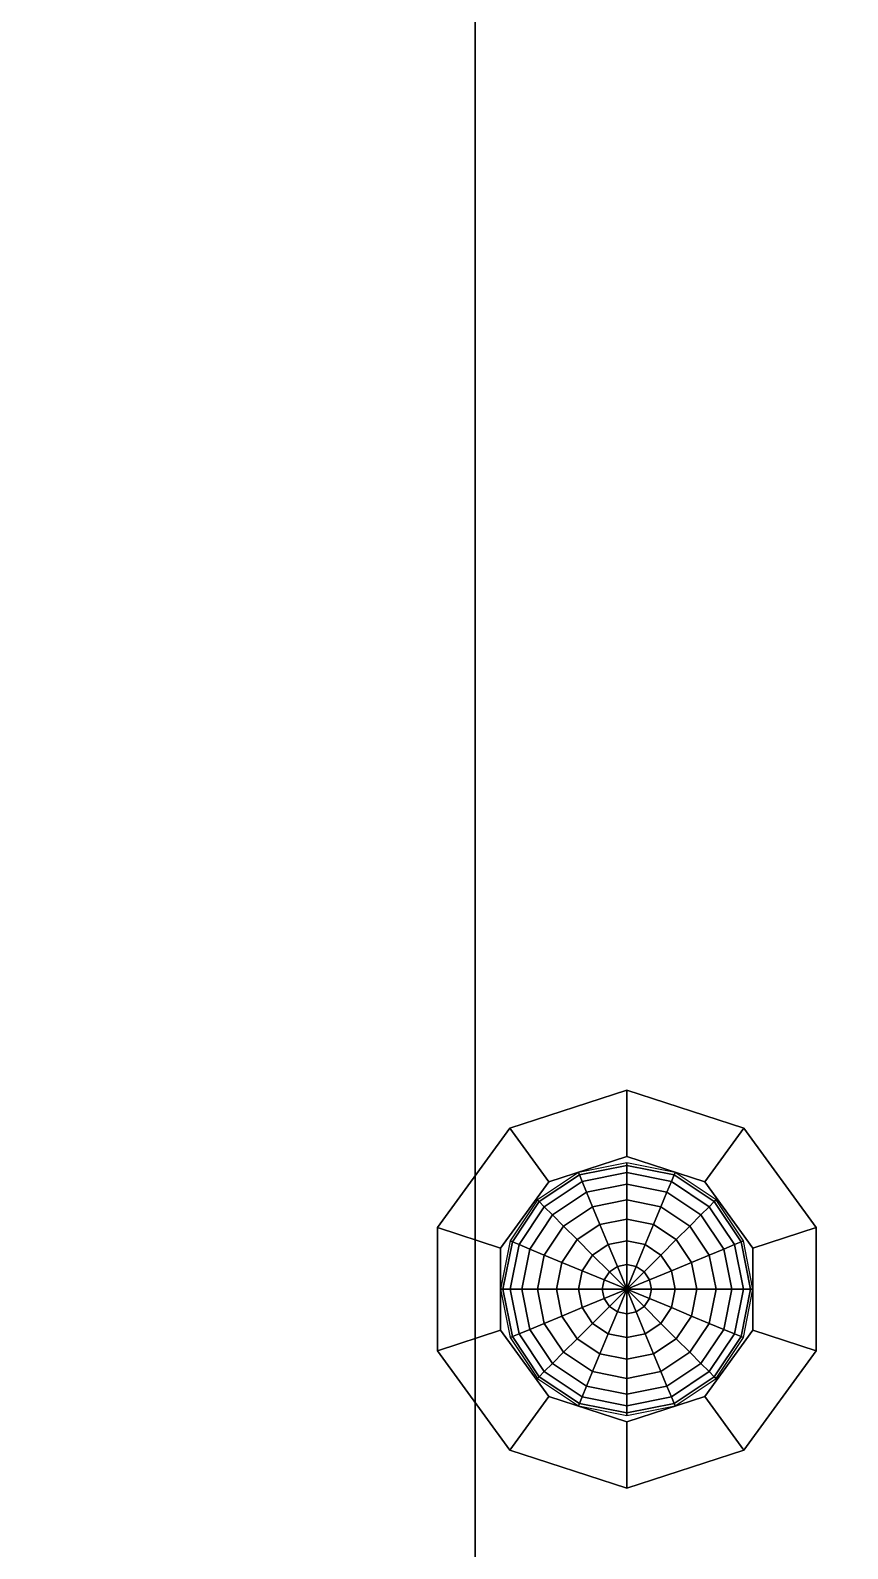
# Model space of a CAD drawing. Header units: millimetres. Extents: x -11 to 11, y -5.8 to 5.8.
# Drawn here: x -5.401 to -5.077, y 3.035 to 3.636 of the extents above; entities that cross this region are included whole.
import ezdxf

# ---------------------------------------------------------------- set-up
doc = ezdxf.new("R2010")
doc.units = ezdxf.units.MM
for name, color, linetype in [('copertura', 8, 'Continuous'), ('cromato', 251, 'Continuous'), ('lampada', 7, 'Continuous'), ('pavimento_balcone', 254, 'Continuous'), ('pavimento_pt', 7, 'Continuous'), ('rolf', 254, 'Continuous')]:
    doc.layers.add(name, color=color, linetype=linetype)

msp = doc.modelspace()

# ---------------------------------------------------------------- linework, layer by layer
at = {"layer": 'copertura'}
msp.add_3dface([(-11, 4.2375, 6.3), (-11, -0.0125, 6.3), (0, -0.0125, 6.3), (0, 4.2375, 6.3)], dxfattribs=at)
at = {"layer": 'cromato'}
for points in [[(-5.16498, 3.19003, 2.7), (-5.16498, 3.21631, 2.7), (-5.21133, 3.20125, 2.7), (-5.19588, 3.17998, 2.7)], [(-5.19588, 3.17998, 2.675), (-5.21133, 3.20125, 2.675), (-5.16498, 3.21631, 2.675), (-5.16498, 3.19003, 2.675)], [(-5.21133, 3.20125, 2.7), (-5.16498, 3.21631, 2.7), (-5.16498, 3.21631, 2.675), (-5.21133, 3.20125, 2.675)], [(-5.16498, 3.19003, 5.7), (-5.16498, 3.21631, 5.7), (-5.21133, 3.20125, 5.7), (-5.19588, 3.17998, 5.7)], [(-5.19588, 3.17998, 5.675), (-5.21133, 3.20125, 5.675), (-5.16498, 3.21631, 5.675), (-5.16498, 3.19003, 5.675)], [(-5.21133, 3.20125, 5.7), (-5.16498, 3.21631, 5.7), (-5.16498, 3.21631, 5.675), (-5.21133, 3.20125, 5.675)], [(-5.13408, 3.17998, 2.7), (-5.11862, 3.20125, 2.7), (-5.16498, 3.21631, 2.7), (-5.16498, 3.19003, 2.7)], [(-5.16498, 3.19003, 2.675), (-5.16498, 3.21631, 2.675), (-5.11862, 3.20125, 2.675), (-5.13408, 3.17998, 2.675)], [(-5.16498, 3.19003, 2.7), (-5.16498, 3.21631, 2.7), (-5.16498, 3.21631, 2.675), (-5.16498, 3.19003, 2.675)], [(-5.16498, 3.21631, 2.7), (-5.11862, 3.20125, 2.7), (-5.11862, 3.20125, 2.675), (-5.16498, 3.21631, 2.675)], [(-5.16498, 3.21631, 2.7), (-5.16498, 3.19003, 2.7), (-5.16498, 3.19003, 2.675), (-5.16498, 3.21631, 2.675)], [(-5.13408, 3.17998, 5.7), (-5.11862, 3.20125, 5.7), (-5.16498, 3.21631, 5.7), (-5.16498, 3.19003, 5.7)], [(-5.16498, 3.19003, 5.675), (-5.16498, 3.21631, 5.675), (-5.11862, 3.20125, 5.675), (-5.13408, 3.17998, 5.675)], [(-5.16498, 3.19003, 5.7), (-5.16498, 3.21631, 5.7), (-5.16498, 3.21631, 5.675), (-5.16498, 3.19003, 5.675)], [(-5.16498, 3.21631, 5.7), (-5.11862, 3.20125, 5.7), (-5.11862, 3.20125, 5.675), (-5.16498, 3.21631, 5.675)], [(-5.16498, 3.21631, 5.7), (-5.16498, 3.19003, 5.7), (-5.16498, 3.19003, 5.675), (-5.16498, 3.21631, 5.675)], [(-5.19588, 3.17998, 2.7), (-5.21133, 3.20125, 2.7), (-5.23998, 3.16182, 2.7), (-5.21498, 3.1537, 2.7)], [(-5.21498, 3.1537, 2.675), (-5.23998, 3.16182, 2.675), (-5.21133, 3.20125, 2.675), (-5.19588, 3.17998, 2.675)], [(-5.23998, 3.16182, 2.7), (-5.21133, 3.20125, 2.7), (-5.21133, 3.20125, 2.675), (-5.23998, 3.16182, 2.675)], [(-5.19588, 3.17998, 5.7), (-5.21133, 3.20125, 5.7), (-5.23998, 3.16182, 5.7), (-5.21498, 3.1537, 5.7)], [(-5.21498, 3.1537, 5.675), (-5.23998, 3.16182, 5.675), (-5.21133, 3.20125, 5.675), (-5.19588, 3.17998, 5.675)], [(-5.23998, 3.16182, 5.7), (-5.21133, 3.20125, 5.7), (-5.21133, 3.20125, 5.675), (-5.23998, 3.16182, 5.675)], [(-5.19588, 3.17998, 2.7), (-5.21133, 3.20125, 2.7), (-5.21133, 3.20125, 2.675), (-5.19588, 3.17998, 2.675)], [(-5.21133, 3.20125, 2.7), (-5.19588, 3.17998, 2.7), (-5.19588, 3.17998, 2.675), (-5.21133, 3.20125, 2.675)], [(-5.19588, 3.17998, 5.7), (-5.21133, 3.20125, 5.7), (-5.21133, 3.20125, 5.675), (-5.19588, 3.17998, 5.675)], [(-5.21133, 3.20125, 5.7), (-5.19588, 3.17998, 5.7), (-5.19588, 3.17998, 5.675), (-5.21133, 3.20125, 5.675)], [(-5.11862, 3.20125, 2.7), (-5.13408, 3.17998, 2.7), (-5.13408, 3.17998, 2.675), (-5.11862, 3.20125, 2.675)], [(-5.11498, 3.1537, 2.7), (-5.08998, 3.16182, 2.7), (-5.11862, 3.20125, 2.7), (-5.13408, 3.17998, 2.7)], [(-5.13408, 3.17998, 2.675), (-5.11862, 3.20125, 2.675), (-5.08998, 3.16182, 2.675), (-5.11498, 3.1537, 2.675)], [(-5.13408, 3.17998, 2.7), (-5.11862, 3.20125, 2.7), (-5.11862, 3.20125, 2.675), (-5.13408, 3.17998, 2.675)], [(-5.11862, 3.20125, 5.7), (-5.13408, 3.17998, 5.7), (-5.13408, 3.17998, 5.675), (-5.11862, 3.20125, 5.675)], [(-5.11498, 3.1537, 5.7), (-5.08998, 3.16182, 5.7), (-5.11862, 3.20125, 5.7), (-5.13408, 3.17998, 5.7)], [(-5.13408, 3.17998, 5.675), (-5.11862, 3.20125, 5.675), (-5.08998, 3.16182, 5.675), (-5.11498, 3.1537, 5.675)], [(-5.13408, 3.17998, 5.7), (-5.11862, 3.20125, 5.7), (-5.11862, 3.20125, 5.675), (-5.13408, 3.17998, 5.675)], [(-5.11862, 3.20125, 2.7), (-5.08998, 3.16182, 2.7), (-5.08998, 3.16182, 2.675), (-5.11862, 3.20125, 2.675)], [(-5.11862, 3.20125, 5.7), (-5.08998, 3.16182, 5.7), (-5.08998, 3.16182, 5.675), (-5.11862, 3.20125, 5.675)], [(-5.16498, 3.19003, 2.675), (-5.19588, 3.17998, 2.675), (-5.19588, 3.17998, 2.7), (-5.16498, 3.19003, 2.7)], [(-5.16498, 3.19003, 5.675), (-5.19588, 3.17998, 5.675), (-5.19588, 3.17998, 5.7), (-5.16498, 3.19003, 5.7)], [(-5.13408, 3.17998, 2.675), (-5.16498, 3.19003, 2.675), (-5.16498, 3.19003, 2.7), (-5.13408, 3.17998, 2.7)], [(-5.13408, 3.17998, 5.675), (-5.16498, 3.19003, 5.675), (-5.16498, 3.19003, 5.7), (-5.13408, 3.17998, 5.7)], [(-5.19588, 3.17998, 2.675), (-5.21498, 3.1537, 2.675), (-5.21498, 3.1537, 2.7), (-5.19588, 3.17998, 2.7)], [(-5.19588, 3.17998, 5.675), (-5.21498, 3.1537, 5.675), (-5.21498, 3.1537, 5.7), (-5.19588, 3.17998, 5.7)], [(-5.11498, 3.1537, 2.675), (-5.13408, 3.17998, 2.675), (-5.13408, 3.17998, 2.7), (-5.11498, 3.1537, 2.7)], [(-5.11498, 3.1537, 5.675), (-5.13408, 3.17998, 5.675), (-5.13408, 3.17998, 5.7), (-5.11498, 3.1537, 5.7)], [(-5.21498, 3.1537, 2.7), (-5.23998, 3.16182, 2.7), (-5.23998, 3.16182, 2.675), (-5.21498, 3.1537, 2.675)], [(-5.21498, 3.12121, 2.7), (-5.23998, 3.11308, 2.7), (-5.23998, 3.16182, 2.7), (-5.21498, 3.1537, 2.7)], [(-5.21498, 3.1537, 2.675), (-5.23998, 3.16182, 2.675), (-5.23998, 3.11308, 2.675), (-5.21498, 3.12121, 2.675)], [(-5.21498, 3.1537, 2.7), (-5.23998, 3.16182, 2.7), (-5.23998, 3.16182, 2.675), (-5.21498, 3.1537, 2.675)], [(-5.23998, 3.16182, 2.7), (-5.23998, 3.11308, 2.7), (-5.23998, 3.11308, 2.675), (-5.23998, 3.16182, 2.675)], [(-5.21498, 3.1537, 5.7), (-5.23998, 3.16182, 5.7), (-5.23998, 3.16182, 5.675), (-5.21498, 3.1537, 5.675)], [(-5.21498, 3.12121, 5.7), (-5.23998, 3.11308, 5.7), (-5.23998, 3.16182, 5.7), (-5.21498, 3.1537, 5.7)], [(-5.21498, 3.1537, 5.675), (-5.23998, 3.16182, 5.675), (-5.23998, 3.11308, 5.675), (-5.21498, 3.12121, 5.675)], [(-5.21498, 3.1537, 5.7), (-5.23998, 3.16182, 5.7), (-5.23998, 3.16182, 5.675), (-5.21498, 3.1537, 5.675)], [(-5.23998, 3.16182, 5.7), (-5.23998, 3.11308, 5.7), (-5.23998, 3.11308, 5.675), (-5.23998, 3.16182, 5.675)], [(-5.11498, 3.12121, 2.7), (-5.08998, 3.11308, 2.7), (-5.08998, 3.16182, 2.7), (-5.11498, 3.1537, 2.7)], [(-5.11498, 3.1537, 2.675), (-5.08998, 3.16182, 2.675), (-5.08998, 3.11308, 2.675), (-5.11498, 3.12121, 2.675)], [(-5.11498, 3.1537, 2.7), (-5.08998, 3.16182, 2.7), (-5.08998, 3.16182, 2.675), (-5.11498, 3.1537, 2.675)], [(-5.08998, 3.16182, 2.7), (-5.11498, 3.1537, 2.7), (-5.11498, 3.1537, 2.675), (-5.08998, 3.16182, 2.675)], [(-5.11498, 3.12121, 5.7), (-5.08998, 3.11308, 5.7), (-5.08998, 3.16182, 5.7), (-5.11498, 3.1537, 5.7)], [(-5.11498, 3.1537, 5.675), (-5.08998, 3.16182, 5.675), (-5.08998, 3.11308, 5.675), (-5.11498, 3.12121, 5.675)], [(-5.11498, 3.1537, 5.7), (-5.08998, 3.16182, 5.7), (-5.08998, 3.16182, 5.675), (-5.11498, 3.1537, 5.675)], [(-5.08998, 3.16182, 5.7), (-5.11498, 3.1537, 5.7), (-5.11498, 3.1537, 5.675), (-5.08998, 3.16182, 5.675)], [(-5.08998, 3.16182, 2.7), (-5.08998, 3.11308, 2.7), (-5.08998, 3.11308, 2.675), (-5.08998, 3.16182, 2.675)], [(-5.08998, 3.16182, 5.7), (-5.08998, 3.11308, 5.7), (-5.08998, 3.11308, 5.675), (-5.08998, 3.16182, 5.675)], [(-5.21498, 3.12121, 2.675), (-5.21498, 3.1537, 2.675), (-5.21498, 3.1537, 2.7), (-5.21498, 3.12121, 2.7)], [(-5.21498, 3.12121, 5.675), (-5.21498, 3.1537, 5.675), (-5.21498, 3.1537, 5.7), (-5.21498, 3.12121, 5.7)], [(-5.11498, 3.12121, 2.675), (-5.11498, 3.1537, 2.675), (-5.11498, 3.1537, 2.7), (-5.11498, 3.12121, 2.7)], [(-5.11498, 3.12121, 5.675), (-5.11498, 3.1537, 5.675), (-5.11498, 3.1537, 5.7), (-5.11498, 3.12121, 5.7)], [(-5.23998, 3.11308, 2.7), (-5.21498, 3.12121, 2.7), (-5.21498, 3.12121, 2.675), (-5.23998, 3.11308, 2.675)], [(-5.19588, 3.09492, 2.7), (-5.21133, 3.07365, 2.7), (-5.23998, 3.11308, 2.7), (-5.21498, 3.12121, 2.7)], [(-5.21498, 3.12121, 2.675), (-5.23998, 3.11308, 2.675), (-5.21133, 3.07365, 2.675), (-5.19588, 3.09492, 2.675)], [(-5.21498, 3.12121, 2.7), (-5.23998, 3.11308, 2.7), (-5.23998, 3.11308, 2.675), (-5.21498, 3.12121, 2.675)], [(-5.23998, 3.11308, 5.7), (-5.21498, 3.12121, 5.7), (-5.21498, 3.12121, 5.675), (-5.23998, 3.11308, 5.675)], [(-5.19588, 3.09492, 5.7), (-5.21133, 3.07365, 5.7), (-5.23998, 3.11308, 5.7), (-5.21498, 3.12121, 5.7)], [(-5.21498, 3.12121, 5.675), (-5.23998, 3.11308, 5.675), (-5.21133, 3.07365, 5.675), (-5.19588, 3.09492, 5.675)], [(-5.21498, 3.12121, 5.7), (-5.23998, 3.11308, 5.7), (-5.23998, 3.11308, 5.675), (-5.21498, 3.12121, 5.675)], [(-5.19588, 3.09492, 2.675), (-5.21498, 3.12121, 2.675), (-5.21498, 3.12121, 2.7), (-5.19588, 3.09492, 2.7)], [(-5.19588, 3.09492, 5.675), (-5.21498, 3.12121, 5.675), (-5.21498, 3.12121, 5.7), (-5.19588, 3.09492, 5.7)], [(-5.11498, 3.12121, 2.7), (-5.08998, 3.11308, 2.7), (-5.11862, 3.07365, 2.7), (-5.13408, 3.09492, 2.7)], [(-5.13408, 3.09492, 2.675), (-5.11862, 3.07365, 2.675), (-5.08998, 3.11308, 2.675), (-5.11498, 3.12121, 2.675)], [(-5.11498, 3.12121, 2.675), (-5.13408, 3.09492, 2.675), (-5.13408, 3.09492, 2.7), (-5.11498, 3.12121, 2.7)], [(-5.11498, 3.12121, 5.7), (-5.08998, 3.11308, 5.7), (-5.11862, 3.07365, 5.7), (-5.13408, 3.09492, 5.7)], [(-5.13408, 3.09492, 5.675), (-5.11862, 3.07365, 5.675), (-5.08998, 3.11308, 5.675), (-5.11498, 3.12121, 5.675)], [(-5.11498, 3.12121, 5.675), (-5.13408, 3.09492, 5.675), (-5.13408, 3.09492, 5.7), (-5.11498, 3.12121, 5.7)], [(-5.08998, 3.11308, 2.7), (-5.11498, 3.12121, 2.7), (-5.11498, 3.12121, 2.675), (-5.08998, 3.11308, 2.675)], [(-5.08998, 3.11308, 2.7), (-5.11498, 3.12121, 2.7), (-5.11498, 3.12121, 2.675), (-5.08998, 3.11308, 2.675)], [(-5.08998, 3.11308, 5.7), (-5.11498, 3.12121, 5.7), (-5.11498, 3.12121, 5.675), (-5.08998, 3.11308, 5.675)], [(-5.08998, 3.11308, 5.7), (-5.11498, 3.12121, 5.7), (-5.11498, 3.12121, 5.675), (-5.08998, 3.11308, 5.675)], [(-5.23998, 3.11308, 2.7), (-5.21133, 3.07365, 2.7), (-5.21133, 3.07365, 2.675), (-5.23998, 3.11308, 2.675)], [(-5.23998, 3.11308, 5.7), (-5.21133, 3.07365, 5.7), (-5.21133, 3.07365, 5.675), (-5.23998, 3.11308, 5.675)], [(-5.11862, 3.07365, 2.7), (-5.08998, 3.11308, 2.7), (-5.08998, 3.11308, 2.675), (-5.11862, 3.07365, 2.675)], [(-5.11862, 3.07365, 5.7), (-5.08998, 3.11308, 5.7), (-5.08998, 3.11308, 5.675), (-5.11862, 3.07365, 5.675)], [(-5.21133, 3.07365, 2.7), (-5.19588, 3.09492, 2.7), (-5.19588, 3.09492, 2.675), (-5.21133, 3.07365, 2.675)], [(-5.16498, 3.08488, 2.7), (-5.16498, 3.05859, 2.7), (-5.21133, 3.07365, 2.7), (-5.19588, 3.09492, 2.7)], [(-5.19588, 3.09492, 2.675), (-5.21133, 3.07365, 2.675), (-5.16498, 3.05859, 2.675), (-5.16498, 3.08488, 2.675)], [(-5.19588, 3.09492, 2.7), (-5.21133, 3.07365, 2.7), (-5.21133, 3.07365, 2.675), (-5.19588, 3.09492, 2.675)], [(-5.21133, 3.07365, 5.7), (-5.19588, 3.09492, 5.7), (-5.19588, 3.09492, 5.675), (-5.21133, 3.07365, 5.675)], [(-5.16498, 3.08488, 5.7), (-5.16498, 3.05859, 5.7), (-5.21133, 3.07365, 5.7), (-5.19588, 3.09492, 5.7)], [(-5.19588, 3.09492, 5.675), (-5.21133, 3.07365, 5.675), (-5.16498, 3.05859, 5.675), (-5.16498, 3.08488, 5.675)], [(-5.19588, 3.09492, 5.7), (-5.21133, 3.07365, 5.7), (-5.21133, 3.07365, 5.675), (-5.19588, 3.09492, 5.675)], [(-5.16498, 3.08488, 2.675), (-5.19588, 3.09492, 2.675), (-5.19588, 3.09492, 2.7), (-5.16498, 3.08488, 2.7)], [(-5.16498, 3.08488, 5.675), (-5.19588, 3.09492, 5.675), (-5.19588, 3.09492, 5.7), (-5.16498, 3.08488, 5.7)], [(-5.13408, 3.09492, 2.7), (-5.11862, 3.07365, 2.7), (-5.16498, 3.05859, 2.7), (-5.16498, 3.08488, 2.7)], [(-5.16498, 3.08488, 2.675), (-5.16498, 3.05859, 2.675), (-5.11862, 3.07365, 2.675), (-5.13408, 3.09492, 2.675)], [(-5.13408, 3.09492, 2.675), (-5.16498, 3.08488, 2.675), (-5.16498, 3.08488, 2.7), (-5.13408, 3.09492, 2.7)], [(-5.13408, 3.09492, 5.7), (-5.11862, 3.07365, 5.7), (-5.16498, 3.05859, 5.7), (-5.16498, 3.08488, 5.7)], [(-5.16498, 3.08488, 5.675), (-5.16498, 3.05859, 5.675), (-5.11862, 3.07365, 5.675), (-5.13408, 3.09492, 5.675)], [(-5.13408, 3.09492, 5.675), (-5.16498, 3.08488, 5.675), (-5.16498, 3.08488, 5.7), (-5.13408, 3.09492, 5.7)], [(-5.11862, 3.07365, 2.7), (-5.13408, 3.09492, 2.7), (-5.13408, 3.09492, 2.675), (-5.11862, 3.07365, 2.675)], [(-5.13408, 3.09492, 2.7), (-5.11862, 3.07365, 2.7), (-5.11862, 3.07365, 2.675), (-5.13408, 3.09492, 2.675)], [(-5.11862, 3.07365, 5.7), (-5.13408, 3.09492, 5.7), (-5.13408, 3.09492, 5.675), (-5.11862, 3.07365, 5.675)], [(-5.13408, 3.09492, 5.7), (-5.11862, 3.07365, 5.7), (-5.11862, 3.07365, 5.675), (-5.13408, 3.09492, 5.675)], [(-5.16498, 3.05859, 2.7), (-5.16498, 3.08488, 2.7), (-5.16498, 3.08488, 2.675), (-5.16498, 3.05859, 2.675)], [(-5.16498, 3.08488, 2.7), (-5.16498, 3.05859, 2.7), (-5.16498, 3.05859, 2.675), (-5.16498, 3.08488, 2.675)], [(-5.16498, 3.05859, 5.7), (-5.16498, 3.08488, 5.7), (-5.16498, 3.08488, 5.675), (-5.16498, 3.05859, 5.675)], [(-5.16498, 3.08488, 5.7), (-5.16498, 3.05859, 5.7), (-5.16498, 3.05859, 5.675), (-5.16498, 3.08488, 5.675)], [(-5.21133, 3.07365, 2.7), (-5.16498, 3.05859, 2.7), (-5.16498, 3.05859, 2.675), (-5.21133, 3.07365, 2.675)], [(-5.21133, 3.07365, 5.7), (-5.16498, 3.05859, 5.7), (-5.16498, 3.05859, 5.675), (-5.21133, 3.07365, 5.675)], [(-5.16498, 3.05859, 2.7), (-5.11862, 3.07365, 2.7), (-5.11862, 3.07365, 2.675), (-5.16498, 3.05859, 2.675)], [(-5.16498, 3.05859, 5.7), (-5.11862, 3.07365, 5.7), (-5.11862, 3.07365, 5.675), (-5.16498, 3.05859, 5.675)]]:
    msp.add_3dface(points, dxfattribs=at)
at = {"layer": 'lampada'}
for points in [[(-5.19965, 3.17213, 2.66525), (-5.18374, 3.18276, 2.66525), (-5.18411, 3.18365, 2.675), (-5.20033, 3.17281, 2.675)], [(-5.19965, 3.17213, 5.66525), (-5.18374, 3.18276, 5.66525), (-5.18411, 3.18365, 5.675), (-5.20033, 3.17281, 5.675)], [(-5.19764, 3.17012, 2.65587), (-5.18266, 3.18013, 2.65587), (-5.18374, 3.18276, 2.66525), (-5.19965, 3.17213, 2.66525)], [(-5.19764, 3.17012, 5.65587), (-5.18266, 3.18013, 5.65587), (-5.18374, 3.18276, 5.66525), (-5.19965, 3.17213, 5.66525)], [(-5.18374, 3.18276, 2.66525), (-5.16498, 3.18649, 2.66525), (-5.16498, 3.18745, 2.675), (-5.18411, 3.18365, 2.675)], [(-5.18374, 3.18276, 5.66525), (-5.16498, 3.18649, 5.66525), (-5.16498, 3.18745, 5.675), (-5.18411, 3.18365, 5.675)], [(-5.18266, 3.18013, 2.65587), (-5.16498, 3.18365, 2.65587), (-5.16498, 3.18649, 2.66525), (-5.18374, 3.18276, 2.66525)], [(-5.18266, 3.18013, 5.65587), (-5.16498, 3.18365, 5.65587), (-5.16498, 3.18649, 5.66525), (-5.18374, 3.18276, 5.66525)], [(-5.18089, 3.17586, 2.64722), (-5.16498, 3.17903, 2.64722), (-5.16498, 3.18365, 2.65587), (-5.18266, 3.18013, 2.65587)], [(-5.18089, 3.17586, 5.64722), (-5.16498, 3.17903, 5.64722), (-5.16498, 3.18365, 5.65587), (-5.18266, 3.18013, 5.65587)], [(-5.16498, 3.18649, 2.66525), (-5.14621, 3.18276, 2.66525), (-5.14584, 3.18365, 2.675), (-5.16498, 3.18745, 2.675)], [(-5.16498, 3.18649, 5.66525), (-5.14621, 3.18276, 5.66525), (-5.14584, 3.18365, 5.675), (-5.16498, 3.18745, 5.675)], [(-5.16498, 3.18365, 2.65587), (-5.1473, 3.18013, 2.65587), (-5.14621, 3.18276, 2.66525), (-5.16498, 3.18649, 2.66525)], [(-5.16498, 3.18365, 5.65587), (-5.1473, 3.18013, 5.65587), (-5.14621, 3.18276, 5.66525), (-5.16498, 3.18649, 5.66525)], [(-5.16498, 3.17903, 2.64722), (-5.14907, 3.17586, 2.64722), (-5.1473, 3.18013, 2.65587), (-5.16498, 3.18365, 2.65587)], [(-5.16498, 3.17903, 5.64722), (-5.14907, 3.17586, 5.64722), (-5.1473, 3.18013, 5.65587), (-5.16498, 3.18365, 5.65587)], [(-5.1473, 3.18013, 2.65587), (-5.13231, 3.17012, 2.65587), (-5.1303, 3.17213, 2.66525), (-5.14621, 3.18276, 2.66525)], [(-5.1473, 3.18013, 5.65587), (-5.13231, 3.17012, 5.65587), (-5.1303, 3.17213, 5.66525), (-5.14621, 3.18276, 5.66525)], [(-5.14621, 3.18276, 2.66525), (-5.1303, 3.17213, 2.66525), (-5.12962, 3.17281, 2.675), (-5.14584, 3.18365, 2.675)], [(-5.14621, 3.18276, 5.66525), (-5.1303, 3.17213, 5.66525), (-5.12962, 3.17281, 5.675), (-5.14584, 3.18365, 5.675)], [(-5.19437, 3.16685, 2.64722), (-5.18089, 3.17586, 2.64722), (-5.18266, 3.18013, 2.65587), (-5.19764, 3.17012, 2.65587)], [(-5.19437, 3.16685, 5.64722), (-5.18089, 3.17586, 5.64722), (-5.18266, 3.18013, 5.65587), (-5.19764, 3.17012, 5.65587)], [(-5.18998, 3.16245, 2.63964), (-5.17851, 3.17012, 2.63964), (-5.18089, 3.17586, 2.64722), (-5.19437, 3.16685, 2.64722)], [(-5.18998, 3.16245, 5.63964), (-5.17851, 3.17012, 5.63964), (-5.18089, 3.17586, 5.64722), (-5.19437, 3.16685, 5.64722)], [(-5.17851, 3.17012, 2.63964), (-5.16498, 3.17281, 2.63964), (-5.16498, 3.17903, 2.64722), (-5.18089, 3.17586, 2.64722)], [(-5.17851, 3.17012, 5.63964), (-5.16498, 3.17281, 5.63964), (-5.16498, 3.17903, 5.64722), (-5.18089, 3.17586, 5.64722)], [(-5.16498, 3.17281, 2.63964), (-5.15145, 3.17012, 2.63964), (-5.14907, 3.17586, 2.64722), (-5.16498, 3.17903, 2.64722)], [(-5.16498, 3.17281, 5.63964), (-5.15145, 3.17012, 5.63964), (-5.14907, 3.17586, 5.64722), (-5.16498, 3.17903, 5.64722)], [(-5.15145, 3.17012, 2.63964), (-5.13998, 3.16245, 2.63964), (-5.13558, 3.16685, 2.64722), (-5.14907, 3.17586, 2.64722)], [(-5.15145, 3.17012, 5.63964), (-5.13998, 3.16245, 5.63964), (-5.13558, 3.16685, 5.64722), (-5.14907, 3.17586, 5.64722)], [(-5.14907, 3.17586, 2.64722), (-5.13558, 3.16685, 2.64722), (-5.13231, 3.17012, 2.65587), (-5.1473, 3.18013, 2.65587)], [(-5.14907, 3.17586, 5.64722), (-5.13558, 3.16685, 5.64722), (-5.13231, 3.17012, 5.65587), (-5.1473, 3.18013, 5.65587)], [(-5.21028, 3.15622, 2.66525), (-5.19965, 3.17213, 2.66525), (-5.20033, 3.17281, 2.675), (-5.21117, 3.15659, 2.675)], [(-5.21028, 3.15622, 5.66525), (-5.19965, 3.17213, 5.66525), (-5.20033, 3.17281, 5.675), (-5.21117, 3.15659, 5.675)], [(-5.20766, 3.15513, 2.65587), (-5.19764, 3.17012, 2.65587), (-5.19965, 3.17213, 2.66525), (-5.21028, 3.15622, 2.66525)], [(-5.20766, 3.15513, 5.65587), (-5.19764, 3.17012, 5.65587), (-5.19965, 3.17213, 5.66525), (-5.21028, 3.15622, 5.66525)], [(-5.20339, 3.15336, 2.64722), (-5.19437, 3.16685, 2.64722), (-5.19764, 3.17012, 2.65587), (-5.20766, 3.15513, 2.65587)], [(-5.20339, 3.15336, 5.64722), (-5.19437, 3.16685, 5.64722), (-5.19764, 3.17012, 5.65587), (-5.20766, 3.15513, 5.65587)], [(-5.18462, 3.15709, 2.63343), (-5.17561, 3.16312, 2.63343), (-5.17851, 3.17012, 2.63964), (-5.18998, 3.16245, 2.63964)], [(-5.18462, 3.15709, 5.63343), (-5.17561, 3.16312, 5.63343), (-5.17851, 3.17012, 5.63964), (-5.18998, 3.16245, 5.63964)], [(-5.17561, 3.16312, 2.63343), (-5.16498, 3.16523, 2.63343), (-5.16498, 3.17281, 2.63964), (-5.17851, 3.17012, 2.63964)], [(-5.17561, 3.16312, 5.63343), (-5.16498, 3.16523, 5.63343), (-5.16498, 3.17281, 5.63964), (-5.17851, 3.17012, 5.63964)], [(-5.16498, 3.16523, 2.63343), (-5.15435, 3.16312, 2.63343), (-5.15145, 3.17012, 2.63964), (-5.16498, 3.17281, 2.63964)], [(-5.16498, 3.16523, 5.63343), (-5.15435, 3.16312, 5.63343), (-5.15145, 3.17012, 5.63964), (-5.16498, 3.17281, 5.63964)], [(-5.15435, 3.16312, 2.63343), (-5.14534, 3.15709, 2.63343), (-5.13998, 3.16245, 2.63964), (-5.15145, 3.17012, 2.63964)], [(-5.15435, 3.16312, 5.63343), (-5.14534, 3.15709, 5.63343), (-5.13998, 3.16245, 5.63964), (-5.15145, 3.17012, 5.63964)], [(-5.13558, 3.16685, 2.64722), (-5.12657, 3.15336, 2.64722), (-5.1223, 3.15513, 2.65587), (-5.13231, 3.17012, 2.65587)], [(-5.13558, 3.16685, 5.64722), (-5.12657, 3.15336, 5.64722), (-5.1223, 3.15513, 5.65587), (-5.13231, 3.17012, 5.65587)], [(-5.13231, 3.17012, 2.65587), (-5.1223, 3.15513, 2.65587), (-5.11967, 3.15622, 2.66525), (-5.1303, 3.17213, 2.66525)], [(-5.13231, 3.17012, 5.65587), (-5.1223, 3.15513, 5.65587), (-5.11967, 3.15622, 5.66525), (-5.1303, 3.17213, 5.66525)], [(-5.1303, 3.17213, 2.66525), (-5.11967, 3.15622, 2.66525), (-5.11878, 3.15659, 2.675), (-5.12962, 3.17281, 2.675)], [(-5.1303, 3.17213, 5.66525), (-5.11967, 3.15622, 5.66525), (-5.11878, 3.15659, 5.675), (-5.12962, 3.17281, 5.675)], [(-5.19764, 3.15098, 2.63964), (-5.18998, 3.16245, 2.63964), (-5.19437, 3.16685, 2.64722), (-5.20339, 3.15336, 2.64722)], [(-5.19764, 3.15098, 5.63964), (-5.18998, 3.16245, 5.63964), (-5.19437, 3.16685, 5.64722), (-5.20339, 3.15336, 5.64722)], [(-5.1723, 3.15513, 2.62881), (-5.16498, 3.15659, 2.62881), (-5.16498, 3.16523, 2.63343), (-5.17561, 3.16312, 2.63343)], [(-5.1723, 3.15513, 5.62881), (-5.16498, 3.15659, 5.62881), (-5.16498, 3.16523, 5.63343), (-5.17561, 3.16312, 5.63343)], [(-5.16498, 3.15659, 2.62881), (-5.15766, 3.15513, 2.62881), (-5.15435, 3.16312, 2.63343), (-5.16498, 3.16523, 2.63343)], [(-5.16498, 3.15659, 5.62881), (-5.15766, 3.15513, 5.62881), (-5.15435, 3.16312, 5.63343), (-5.16498, 3.16523, 5.63343)], [(-5.13998, 3.16245, 2.63964), (-5.13231, 3.15098, 2.63964), (-5.12657, 3.15336, 2.64722), (-5.13558, 3.16685, 2.64722)], [(-5.13998, 3.16245, 5.63964), (-5.13231, 3.15098, 5.63964), (-5.12657, 3.15336, 5.64722), (-5.13558, 3.16685, 5.64722)], [(-5.19064, 3.14808, 2.63343), (-5.18462, 3.15709, 2.63343), (-5.18998, 3.16245, 2.63964), (-5.19764, 3.15098, 2.63964)], [(-5.19064, 3.14808, 5.63343), (-5.18462, 3.15709, 5.63343), (-5.18998, 3.16245, 5.63964), (-5.19764, 3.15098, 5.63964)], [(-5.17851, 3.15098, 2.62881), (-5.1723, 3.15513, 2.62881), (-5.17561, 3.16312, 2.63343), (-5.18462, 3.15709, 2.63343)], [(-5.17851, 3.15098, 5.62881), (-5.1723, 3.15513, 5.62881), (-5.17561, 3.16312, 5.63343), (-5.18462, 3.15709, 5.63343)], [(-5.15766, 3.15513, 2.62881), (-5.15145, 3.15098, 2.62881), (-5.14534, 3.15709, 2.63343), (-5.15435, 3.16312, 2.63343)], [(-5.15766, 3.15513, 5.62881), (-5.15145, 3.15098, 5.62881), (-5.14534, 3.15709, 5.63343), (-5.15435, 3.16312, 5.63343)], [(-5.14534, 3.15709, 2.63343), (-5.13931, 3.14808, 2.63343), (-5.13231, 3.15098, 2.63964), (-5.13998, 3.16245, 2.63964)], [(-5.14534, 3.15709, 5.63343), (-5.13931, 3.14808, 5.63343), (-5.13231, 3.15098, 5.63964), (-5.13998, 3.16245, 5.63964)], [(-5.21402, 3.13745, 2.66525), (-5.21028, 3.15622, 2.66525), (-5.21117, 3.15659, 2.675), (-5.21498, 3.13745, 2.675)], [(-5.21402, 3.13745, 5.66525), (-5.21028, 3.15622, 5.66525), (-5.21117, 3.15659, 5.675), (-5.21498, 3.13745, 5.675)], [(-5.21117, 3.13745, 2.65587), (-5.20766, 3.15513, 2.65587), (-5.21028, 3.15622, 2.66525), (-5.21402, 3.13745, 2.66525)], [(-5.21117, 3.13745, 5.65587), (-5.20766, 3.15513, 5.65587), (-5.21028, 3.15622, 5.66525), (-5.21402, 3.13745, 5.66525)], [(-5.20655, 3.13745, 2.64722), (-5.20339, 3.15336, 2.64722), (-5.20766, 3.15513, 2.65587), (-5.21117, 3.13745, 2.65587)], [(-5.20655, 3.13745, 5.64722), (-5.20339, 3.15336, 5.64722), (-5.20766, 3.15513, 5.65587), (-5.21117, 3.13745, 5.65587)], [(-5.20033, 3.13745, 2.63964), (-5.19764, 3.15098, 2.63964), (-5.20339, 3.15336, 2.64722), (-5.20655, 3.13745, 2.64722)], [(-5.20033, 3.13745, 5.63964), (-5.19764, 3.15098, 5.63964), (-5.20339, 3.15336, 5.64722), (-5.20655, 3.13745, 5.64722)], [(-5.18266, 3.14477, 2.62881), (-5.17851, 3.15098, 2.62881), (-5.18462, 3.15709, 2.63343), (-5.19064, 3.14808, 2.63343)], [(-5.18266, 3.14477, 5.62881), (-5.17851, 3.15098, 5.62881), (-5.18462, 3.15709, 5.63343), (-5.19064, 3.14808, 5.63343)], [(-5.17187, 3.14435, 2.62596), (-5.16871, 3.14646, 2.62596), (-5.1723, 3.15513, 2.62881), (-5.17851, 3.15098, 2.62881)], [(-5.17187, 3.14435, 5.62596), (-5.16871, 3.14646, 5.62596), (-5.1723, 3.15513, 5.62881), (-5.17851, 3.15098, 5.62881)], [(-5.16871, 3.14646, 2.62596), (-5.16498, 3.14721, 2.62596), (-5.16498, 3.15659, 2.62881), (-5.1723, 3.15513, 2.62881)], [(-5.16871, 3.14646, 5.62596), (-5.16498, 3.14721, 5.62596), (-5.16498, 3.15659, 5.62881), (-5.1723, 3.15513, 5.62881)], [(-5.16498, 3.14721, 2.62596), (-5.16124, 3.14646, 2.62596), (-5.15766, 3.15513, 2.62881), (-5.16498, 3.15659, 2.62881)], [(-5.16498, 3.14721, 5.62596), (-5.16124, 3.14646, 5.62596), (-5.15766, 3.15513, 5.62881), (-5.16498, 3.15659, 5.62881)], [(-5.16124, 3.14646, 2.62596), (-5.15808, 3.14435, 2.62596), (-5.15145, 3.15098, 2.62881), (-5.15766, 3.15513, 2.62881)], [(-5.16124, 3.14646, 5.62596), (-5.15808, 3.14435, 5.62596), (-5.15145, 3.15098, 5.62881), (-5.15766, 3.15513, 5.62881)], [(-5.15145, 3.15098, 2.62881), (-5.1473, 3.14477, 2.62881), (-5.13931, 3.14808, 2.63343), (-5.14534, 3.15709, 2.63343)], [(-5.15145, 3.15098, 5.62881), (-5.1473, 3.14477, 5.62881), (-5.13931, 3.14808, 5.63343), (-5.14534, 3.15709, 5.63343)], [(-5.13231, 3.15098, 2.63964), (-5.12962, 3.13745, 2.63964), (-5.1234, 3.13745, 2.64722), (-5.12657, 3.15336, 2.64722)], [(-5.13231, 3.15098, 5.63964), (-5.12962, 3.13745, 5.63964), (-5.1234, 3.13745, 5.64722), (-5.12657, 3.15336, 5.64722)], [(-5.12657, 3.15336, 2.64722), (-5.1234, 3.13745, 2.64722), (-5.11878, 3.13745, 2.65587), (-5.1223, 3.15513, 2.65587)], [(-5.12657, 3.15336, 5.64722), (-5.1234, 3.13745, 5.64722), (-5.11878, 3.13745, 5.65587), (-5.1223, 3.15513, 5.65587)], [(-5.1223, 3.15513, 2.65587), (-5.11878, 3.13745, 2.65587), (-5.11594, 3.13745, 2.66525), (-5.11967, 3.15622, 2.66525)], [(-5.1223, 3.15513, 5.65587), (-5.11878, 3.13745, 5.65587), (-5.11594, 3.13745, 5.66525), (-5.11967, 3.15622, 5.66525)], [(-5.11967, 3.15622, 2.66525), (-5.11594, 3.13745, 2.66525), (-5.11498, 3.13745, 2.675), (-5.11878, 3.15659, 2.675)], [(-5.11967, 3.15622, 5.66525), (-5.11594, 3.13745, 5.66525), (-5.11498, 3.13745, 5.675), (-5.11878, 3.15659, 5.675)], [(-5.19276, 3.13745, 2.63343), (-5.19064, 3.14808, 2.63343), (-5.19764, 3.15098, 2.63964), (-5.20033, 3.13745, 2.63964)], [(-5.19276, 3.13745, 5.63343), (-5.19064, 3.14808, 5.63343), (-5.19764, 3.15098, 5.63964), (-5.20033, 3.13745, 5.63964)], [(-5.18411, 3.13745, 2.62881), (-5.18266, 3.14477, 2.62881), (-5.19064, 3.14808, 2.63343), (-5.19276, 3.13745, 2.63343)], [(-5.18411, 3.13745, 5.62881), (-5.18266, 3.14477, 5.62881), (-5.19064, 3.14808, 5.63343), (-5.19276, 3.13745, 5.63343)], [(-5.17399, 3.14119, 2.62596), (-5.17187, 3.14435, 2.62596), (-5.17851, 3.15098, 2.62881), (-5.18266, 3.14477, 2.62881)], [(-5.17399, 3.14119, 5.62596), (-5.17187, 3.14435, 5.62596), (-5.17851, 3.15098, 5.62881), (-5.18266, 3.14477, 5.62881)], [(-5.16498, 3.13745, 2.625), (-5.16498, 3.13745, 2.625), (-5.16871, 3.14646, 2.62596), (-5.17187, 3.14435, 2.62596)], [(-5.16498, 3.13745, 5.625), (-5.16498, 3.13745, 5.625), (-5.16871, 3.14646, 5.62596), (-5.17187, 3.14435, 5.62596)], [(-5.16498, 3.13745, 2.625), (-5.16498, 3.13745, 2.625), (-5.16498, 3.14721, 2.62596), (-5.16871, 3.14646, 2.62596)], [(-5.16498, 3.13745, 5.625), (-5.16498, 3.13745, 5.625), (-5.16498, 3.14721, 5.62596), (-5.16871, 3.14646, 5.62596)], [(-5.16498, 3.13745, 2.625), (-5.16498, 3.13745, 2.625), (-5.16124, 3.14646, 2.62596), (-5.16498, 3.14721, 2.62596)], [(-5.16498, 3.13745, 5.625), (-5.16498, 3.13745, 5.625), (-5.16124, 3.14646, 5.62596), (-5.16498, 3.14721, 5.62596)], [(-5.16498, 3.13745, 2.625), (-5.16498, 3.13745, 2.625), (-5.15808, 3.14435, 2.62596), (-5.16124, 3.14646, 2.62596)], [(-5.16498, 3.13745, 5.625), (-5.16498, 3.13745, 5.625), (-5.15808, 3.14435, 5.62596), (-5.16124, 3.14646, 5.62596)], [(-5.15808, 3.14435, 2.62596), (-5.15597, 3.14119, 2.62596), (-5.1473, 3.14477, 2.62881), (-5.15145, 3.15098, 2.62881)], [(-5.15808, 3.14435, 5.62596), (-5.15597, 3.14119, 5.62596), (-5.1473, 3.14477, 5.62881), (-5.15145, 3.15098, 5.62881)], [(-5.1473, 3.14477, 2.62881), (-5.14584, 3.13745, 2.62881), (-5.1372, 3.13745, 2.63343), (-5.13931, 3.14808, 2.63343)], [(-5.1473, 3.14477, 5.62881), (-5.14584, 3.13745, 5.62881), (-5.1372, 3.13745, 5.63343), (-5.13931, 3.14808, 5.63343)], [(-5.13931, 3.14808, 2.63343), (-5.1372, 3.13745, 2.63343), (-5.12962, 3.13745, 2.63964), (-5.13231, 3.15098, 2.63964)], [(-5.13931, 3.14808, 5.63343), (-5.1372, 3.13745, 5.63343), (-5.12962, 3.13745, 5.63964), (-5.13231, 3.15098, 5.63964)], [(-5.17473, 3.13745, 2.62596), (-5.17399, 3.14119, 2.62596), (-5.18266, 3.14477, 2.62881), (-5.18411, 3.13745, 2.62881)], [(-5.17473, 3.13745, 5.62596), (-5.17399, 3.14119, 5.62596), (-5.18266, 3.14477, 5.62881), (-5.18411, 3.13745, 5.62881)], [(-5.16498, 3.13745, 2.625), (-5.16498, 3.13745, 2.625), (-5.17399, 3.14119, 2.62596), (-5.17473, 3.13745, 2.62596)], [(-5.16498, 3.13745, 5.625), (-5.16498, 3.13745, 5.625), (-5.17399, 3.14119, 5.62596), (-5.17473, 3.13745, 5.62596)], [(-5.16498, 3.13745, 2.625), (-5.16498, 3.13745, 2.625), (-5.17187, 3.14435, 2.62596), (-5.17399, 3.14119, 2.62596)], [(-5.16498, 3.13745, 5.625), (-5.16498, 3.13745, 5.625), (-5.17187, 3.14435, 5.62596), (-5.17399, 3.14119, 5.62596)], [(-5.16498, 3.13745, 2.625), (-5.16498, 3.13745, 2.625), (-5.15597, 3.14119, 2.62596), (-5.15808, 3.14435, 2.62596)], [(-5.16498, 3.13745, 5.625), (-5.16498, 3.13745, 5.625), (-5.15597, 3.14119, 5.62596), (-5.15808, 3.14435, 5.62596)], [(-5.16498, 3.13745, 2.625), (-5.16498, 3.13745, 2.625), (-5.15522, 3.13745, 2.62596), (-5.15597, 3.14119, 2.62596)], [(-5.16498, 3.13745, 5.625), (-5.16498, 3.13745, 5.625), (-5.15522, 3.13745, 5.62596), (-5.15597, 3.14119, 5.62596)], [(-5.15597, 3.14119, 2.62596), (-5.15522, 3.13745, 2.62596), (-5.14584, 3.13745, 2.62881), (-5.1473, 3.14477, 2.62881)], [(-5.15597, 3.14119, 5.62596), (-5.15522, 3.13745, 5.62596), (-5.14584, 3.13745, 5.62881), (-5.1473, 3.14477, 5.62881)], [(-5.21028, 3.11869, 2.66525), (-5.21402, 3.13745, 2.66525), (-5.21498, 3.13745, 2.675), (-5.21117, 3.11832, 2.675)], [(-5.21028, 3.11869, 5.66525), (-5.21402, 3.13745, 5.66525), (-5.21498, 3.13745, 5.675), (-5.21117, 3.11832, 5.675)], [(-5.20766, 3.11977, 2.65587), (-5.21117, 3.13745, 2.65587), (-5.21402, 3.13745, 2.66525), (-5.21028, 3.11869, 2.66525)], [(-5.20766, 3.11977, 5.65587), (-5.21117, 3.13745, 5.65587), (-5.21402, 3.13745, 5.66525), (-5.21028, 3.11869, 5.66525)], [(-5.20339, 3.12154, 2.64722), (-5.20655, 3.13745, 2.64722), (-5.21117, 3.13745, 2.65587), (-5.20766, 3.11977, 2.65587)], [(-5.20339, 3.12154, 5.64722), (-5.20655, 3.13745, 5.64722), (-5.21117, 3.13745, 5.65587), (-5.20766, 3.11977, 5.65587)], [(-5.19764, 3.12392, 2.63964), (-5.20033, 3.13745, 2.63964), (-5.20655, 3.13745, 2.64722), (-5.20339, 3.12154, 2.64722)], [(-5.19764, 3.12392, 5.63964), (-5.20033, 3.13745, 5.63964), (-5.20655, 3.13745, 5.64722), (-5.20339, 3.12154, 5.64722)], [(-5.19064, 3.12682, 2.63343), (-5.19276, 3.13745, 2.63343), (-5.20033, 3.13745, 2.63964), (-5.19764, 3.12392, 2.63964)], [(-5.19064, 3.12682, 5.63343), (-5.19276, 3.13745, 5.63343), (-5.20033, 3.13745, 5.63964), (-5.19764, 3.12392, 5.63964)], [(-5.18266, 3.13013, 2.62881), (-5.18411, 3.13745, 2.62881), (-5.19276, 3.13745, 2.63343), (-5.19064, 3.12682, 2.63343)], [(-5.18266, 3.13013, 5.62881), (-5.18411, 3.13745, 5.62881), (-5.19276, 3.13745, 5.63343), (-5.19064, 3.12682, 5.63343)], [(-5.17399, 3.13372, 2.62596), (-5.17473, 3.13745, 2.62596), (-5.18411, 3.13745, 2.62881), (-5.18266, 3.13013, 2.62881)], [(-5.17399, 3.13372, 5.62596), (-5.17473, 3.13745, 5.62596), (-5.18411, 3.13745, 5.62881), (-5.18266, 3.13013, 5.62881)], [(-5.17187, 3.13055, 2.62596), (-5.17399, 3.13372, 2.62596), (-5.18266, 3.13013, 2.62881), (-5.17851, 3.12392, 2.62881)], [(-5.17187, 3.13055, 5.62596), (-5.17399, 3.13372, 5.62596), (-5.18266, 3.13013, 5.62881), (-5.17851, 3.12392, 5.62881)], [(-5.16498, 3.13745, 2.625), (-5.16498, 3.13745, 2.625), (-5.17473, 3.13745, 2.62596), (-5.17399, 3.13372, 2.62596)], [(-5.16498, 3.13745, 5.625), (-5.16498, 3.13745, 5.625), (-5.17473, 3.13745, 5.62596), (-5.17399, 3.13372, 5.62596)], [(-5.16498, 3.13745, 2.625), (-5.16498, 3.13745, 2.625), (-5.17399, 3.13372, 2.62596), (-5.17187, 3.13055, 2.62596)], [(-5.16498, 3.13745, 5.625), (-5.16498, 3.13745, 5.625), (-5.17399, 3.13372, 5.62596), (-5.17187, 3.13055, 5.62596)], [(-5.16498, 3.13745, 2.625), (-5.16498, 3.13745, 2.625), (-5.17187, 3.13055, 2.62596), (-5.16871, 3.12844, 2.62596)], [(-5.16498, 3.13745, 5.625), (-5.16498, 3.13745, 5.625), (-5.17187, 3.13055, 5.62596), (-5.16871, 3.12844, 5.62596)], [(-5.16498, 3.13745, 2.625), (-5.16498, 3.13745, 2.625), (-5.16871, 3.12844, 2.62596), (-5.16498, 3.1277, 2.62596)], [(-5.16498, 3.13745, 5.625), (-5.16498, 3.13745, 5.625), (-5.16871, 3.12844, 5.62596), (-5.16498, 3.1277, 5.62596)], [(-5.16498, 3.13745, 2.625), (-5.16498, 3.13745, 2.625), (-5.15597, 3.13372, 2.62596), (-5.15522, 3.13745, 2.62596)], [(-5.16498, 3.13745, 2.625), (-5.16498, 3.13745, 2.625), (-5.15808, 3.13055, 2.62596), (-5.15597, 3.13372, 2.62596)], [(-5.16498, 3.13745, 2.625), (-5.16498, 3.13745, 2.625), (-5.16124, 3.12844, 2.62596), (-5.15808, 3.13055, 2.62596)], [(-5.16498, 3.13745, 2.625), (-5.16498, 3.13745, 2.625), (-5.16498, 3.1277, 2.62596), (-5.16124, 3.12844, 2.62596)], [(-5.16498, 3.13745, 5.625), (-5.16498, 3.13745, 5.625), (-5.15597, 3.13372, 5.62596), (-5.15522, 3.13745, 5.62596)], [(-5.16498, 3.13745, 5.625), (-5.16498, 3.13745, 5.625), (-5.15808, 3.13055, 5.62596), (-5.15597, 3.13372, 5.62596)], [(-5.16498, 3.13745, 5.625), (-5.16498, 3.13745, 5.625), (-5.16124, 3.12844, 5.62596), (-5.15808, 3.13055, 5.62596)], [(-5.16498, 3.13745, 5.625), (-5.16498, 3.13745, 5.625), (-5.16498, 3.1277, 5.62596), (-5.16124, 3.12844, 5.62596)], [(-5.15597, 3.13372, 2.62596), (-5.15808, 3.13055, 2.62596), (-5.15145, 3.12392, 2.62881), (-5.1473, 3.13013, 2.62881)], [(-5.15597, 3.13372, 5.62596), (-5.15808, 3.13055, 5.62596), (-5.15145, 3.12392, 5.62881), (-5.1473, 3.13013, 5.62881)], [(-5.15522, 3.13745, 2.62596), (-5.15597, 3.13372, 2.62596), (-5.1473, 3.13013, 2.62881), (-5.14584, 3.13745, 2.62881)], [(-5.15522, 3.13745, 5.62596), (-5.15597, 3.13372, 5.62596), (-5.1473, 3.13013, 5.62881), (-5.14584, 3.13745, 5.62881)], [(-5.14584, 3.13745, 2.62881), (-5.1473, 3.13013, 2.62881), (-5.13931, 3.12682, 2.63343), (-5.1372, 3.13745, 2.63343)], [(-5.14584, 3.13745, 5.62881), (-5.1473, 3.13013, 5.62881), (-5.13931, 3.12682, 5.63343), (-5.1372, 3.13745, 5.63343)], [(-5.1372, 3.13745, 2.63343), (-5.13931, 3.12682, 2.63343), (-5.13231, 3.12392, 2.63964), (-5.12962, 3.13745, 2.63964)], [(-5.1372, 3.13745, 5.63343), (-5.13931, 3.12682, 5.63343), (-5.13231, 3.12392, 5.63964), (-5.12962, 3.13745, 5.63964)], [(-5.12962, 3.13745, 2.63964), (-5.13231, 3.12392, 2.63964), (-5.12657, 3.12154, 2.64722), (-5.1234, 3.13745, 2.64722)], [(-5.12962, 3.13745, 5.63964), (-5.13231, 3.12392, 5.63964), (-5.12657, 3.12154, 5.64722), (-5.1234, 3.13745, 5.64722)], [(-5.1234, 3.13745, 2.64722), (-5.12657, 3.12154, 2.64722), (-5.1223, 3.11977, 2.65587), (-5.11878, 3.13745, 2.65587)], [(-5.1234, 3.13745, 5.64722), (-5.12657, 3.12154, 5.64722), (-5.1223, 3.11977, 5.65587), (-5.11878, 3.13745, 5.65587)], [(-5.11878, 3.13745, 2.65587), (-5.1223, 3.11977, 2.65587), (-5.11967, 3.11869, 2.66525), (-5.11594, 3.13745, 2.66525)], [(-5.11878, 3.13745, 5.65587), (-5.1223, 3.11977, 5.65587), (-5.11967, 3.11869, 5.66525), (-5.11594, 3.13745, 5.66525)], [(-5.11594, 3.13745, 2.66525), (-5.11967, 3.11869, 2.66525), (-5.11878, 3.11832, 2.675), (-5.11498, 3.13745, 2.675)], [(-5.11594, 3.13745, 5.66525), (-5.11967, 3.11869, 5.66525), (-5.11878, 3.11832, 5.675), (-5.11498, 3.13745, 5.675)], [(-5.17851, 3.12392, 2.62881), (-5.18266, 3.13013, 2.62881), (-5.19064, 3.12682, 2.63343), (-5.18462, 3.11781, 2.63343)], [(-5.17851, 3.12392, 5.62881), (-5.18266, 3.13013, 5.62881), (-5.19064, 3.12682, 5.63343), (-5.18462, 3.11781, 5.63343)], [(-5.16871, 3.12844, 2.62596), (-5.17187, 3.13055, 2.62596), (-5.17851, 3.12392, 2.62881), (-5.1723, 3.11977, 2.62881)], [(-5.16871, 3.12844, 5.62596), (-5.17187, 3.13055, 5.62596), (-5.17851, 3.12392, 5.62881), (-5.1723, 3.11977, 5.62881)], [(-5.16498, 3.1277, 2.62596), (-5.16871, 3.12844, 2.62596), (-5.1723, 3.11977, 2.62881), (-5.16498, 3.11832, 2.62881)], [(-5.16498, 3.1277, 5.62596), (-5.16871, 3.12844, 5.62596), (-5.1723, 3.11977, 5.62881), (-5.16498, 3.11832, 5.62881)], [(-5.16124, 3.12844, 2.62596), (-5.16498, 3.1277, 2.62596), (-5.16498, 3.11832, 2.62881), (-5.15766, 3.11977, 2.62881)], [(-5.16124, 3.12844, 5.62596), (-5.16498, 3.1277, 5.62596), (-5.16498, 3.11832, 5.62881), (-5.15766, 3.11977, 5.62881)], [(-5.15808, 3.13055, 2.62596), (-5.16124, 3.12844, 2.62596), (-5.15766, 3.11977, 2.62881), (-5.15145, 3.12392, 2.62881)], [(-5.15808, 3.13055, 5.62596), (-5.16124, 3.12844, 5.62596), (-5.15766, 3.11977, 5.62881), (-5.15145, 3.12392, 5.62881)], [(-5.1473, 3.13013, 2.62881), (-5.15145, 3.12392, 2.62881), (-5.14534, 3.11781, 2.63343), (-5.13931, 3.12682, 2.63343)], [(-5.1473, 3.13013, 5.62881), (-5.15145, 3.12392, 5.62881), (-5.14534, 3.11781, 5.63343), (-5.13931, 3.12682, 5.63343)], [(-5.19437, 3.10806, 2.64722), (-5.20339, 3.12154, 2.64722), (-5.20766, 3.11977, 2.65587), (-5.19764, 3.10479, 2.65587)], [(-5.19437, 3.10806, 5.64722), (-5.20339, 3.12154, 5.64722), (-5.20766, 3.11977, 5.65587), (-5.19764, 3.10479, 5.65587)], [(-5.18998, 3.11245, 2.63964), (-5.19764, 3.12392, 2.63964), (-5.20339, 3.12154, 2.64722), (-5.19437, 3.10806, 2.64722)], [(-5.18998, 3.11245, 5.63964), (-5.19764, 3.12392, 5.63964), (-5.20339, 3.12154, 5.64722), (-5.19437, 3.10806, 5.64722)], [(-5.18462, 3.11781, 2.63343), (-5.19064, 3.12682, 2.63343), (-5.19764, 3.12392, 2.63964), (-5.18998, 3.11245, 2.63964)], [(-5.18462, 3.11781, 5.63343), (-5.19064, 3.12682, 5.63343), (-5.19764, 3.12392, 5.63964), (-5.18998, 3.11245, 5.63964)], [(-5.1723, 3.11977, 2.62881), (-5.17851, 3.12392, 2.62881), (-5.18462, 3.11781, 2.63343), (-5.17561, 3.11179, 2.63343)], [(-5.1723, 3.11977, 5.62881), (-5.17851, 3.12392, 5.62881), (-5.18462, 3.11781, 5.63343), (-5.17561, 3.11179, 5.63343)], [(-5.15145, 3.12392, 2.62881), (-5.15766, 3.11977, 2.62881), (-5.15435, 3.11179, 2.63343), (-5.14534, 3.11781, 2.63343)], [(-5.15145, 3.12392, 5.62881), (-5.15766, 3.11977, 5.62881), (-5.15435, 3.11179, 5.63343), (-5.14534, 3.11781, 5.63343)], [(-5.13931, 3.12682, 2.63343), (-5.14534, 3.11781, 2.63343), (-5.13998, 3.11245, 2.63964), (-5.13231, 3.12392, 2.63964)], [(-5.13931, 3.12682, 5.63343), (-5.14534, 3.11781, 5.63343), (-5.13998, 3.11245, 5.63964), (-5.13231, 3.12392, 5.63964)], [(-5.13231, 3.12392, 2.63964), (-5.13998, 3.11245, 2.63964), (-5.13558, 3.10806, 2.64722), (-5.12657, 3.12154, 2.64722)], [(-5.13231, 3.12392, 5.63964), (-5.13998, 3.11245, 5.63964), (-5.13558, 3.10806, 5.64722), (-5.12657, 3.12154, 5.64722)], [(-5.12657, 3.12154, 2.64722), (-5.13558, 3.10806, 2.64722), (-5.13231, 3.10479, 2.65587), (-5.1223, 3.11977, 2.65587)], [(-5.12657, 3.12154, 5.64722), (-5.13558, 3.10806, 5.64722), (-5.13231, 3.10479, 5.65587), (-5.1223, 3.11977, 5.65587)], [(-5.19965, 3.10278, 2.66525), (-5.21028, 3.11869, 2.66525), (-5.21117, 3.11832, 2.675), (-5.20033, 3.1021, 2.675)], [(-5.19965, 3.10278, 5.66525), (-5.21028, 3.11869, 5.66525), (-5.21117, 3.11832, 5.675), (-5.20033, 3.1021, 5.675)], [(-5.19764, 3.10479, 2.65587), (-5.20766, 3.11977, 2.65587), (-5.21028, 3.11869, 2.66525), (-5.19965, 3.10278, 2.66525)], [(-5.19764, 3.10479, 5.65587), (-5.20766, 3.11977, 5.65587), (-5.21028, 3.11869, 5.66525), (-5.19965, 3.10278, 5.66525)], [(-5.17561, 3.11179, 2.63343), (-5.18462, 3.11781, 2.63343), (-5.18998, 3.11245, 2.63964), (-5.17851, 3.10479, 2.63964)], [(-5.17561, 3.11179, 5.63343), (-5.18462, 3.11781, 5.63343), (-5.18998, 3.11245, 5.63964), (-5.17851, 3.10479, 5.63964)], [(-5.16498, 3.11832, 2.62881), (-5.1723, 3.11977, 2.62881), (-5.17561, 3.11179, 2.63343), (-5.16498, 3.10967, 2.63343)], [(-5.16498, 3.11832, 5.62881), (-5.1723, 3.11977, 5.62881), (-5.17561, 3.11179, 5.63343), (-5.16498, 3.10967, 5.63343)], [(-5.15766, 3.11977, 2.62881), (-5.16498, 3.11832, 2.62881), (-5.16498, 3.10967, 2.63343), (-5.15435, 3.11179, 2.63343)], [(-5.15766, 3.11977, 5.62881), (-5.16498, 3.11832, 5.62881), (-5.16498, 3.10967, 5.63343), (-5.15435, 3.11179, 5.63343)], [(-5.14534, 3.11781, 2.63343), (-5.15435, 3.11179, 2.63343), (-5.15145, 3.10479, 2.63964), (-5.13998, 3.11245, 2.63964)], [(-5.14534, 3.11781, 5.63343), (-5.15435, 3.11179, 5.63343), (-5.15145, 3.10479, 5.63964), (-5.13998, 3.11245, 5.63964)], [(-5.1223, 3.11977, 2.65587), (-5.13231, 3.10479, 2.65587), (-5.1303, 3.10278, 2.66525), (-5.11967, 3.11869, 2.66525)], [(-5.1223, 3.11977, 5.65587), (-5.13231, 3.10479, 5.65587), (-5.1303, 3.10278, 5.66525), (-5.11967, 3.11869, 5.66525)], [(-5.11967, 3.11869, 2.66525), (-5.1303, 3.10278, 2.66525), (-5.12962, 3.1021, 2.675), (-5.11878, 3.11832, 2.675)], [(-5.11967, 3.11869, 5.66525), (-5.1303, 3.10278, 5.66525), (-5.12962, 3.1021, 5.675), (-5.11878, 3.11832, 5.675)], [(-5.17851, 3.10479, 2.63964), (-5.18998, 3.11245, 2.63964), (-5.19437, 3.10806, 2.64722), (-5.18089, 3.09904, 2.64722)], [(-5.17851, 3.10479, 5.63964), (-5.18998, 3.11245, 5.63964), (-5.19437, 3.10806, 5.64722), (-5.18089, 3.09904, 5.64722)], [(-5.16498, 3.10967, 2.63343), (-5.17561, 3.11179, 2.63343), (-5.17851, 3.10479, 2.63964), (-5.16498, 3.1021, 2.63964)], [(-5.16498, 3.10967, 5.63343), (-5.17561, 3.11179, 5.63343), (-5.17851, 3.10479, 5.63964), (-5.16498, 3.1021, 5.63964)], [(-5.15435, 3.11179, 2.63343), (-5.16498, 3.10967, 2.63343), (-5.16498, 3.1021, 2.63964), (-5.15145, 3.10479, 2.63964)], [(-5.15435, 3.11179, 5.63343), (-5.16498, 3.10967, 5.63343), (-5.16498, 3.1021, 5.63964), (-5.15145, 3.10479, 5.63964)], [(-5.13998, 3.11245, 2.63964), (-5.15145, 3.10479, 2.63964), (-5.14907, 3.09904, 2.64722), (-5.13558, 3.10806, 2.64722)], [(-5.13998, 3.11245, 5.63964), (-5.15145, 3.10479, 5.63964), (-5.14907, 3.09904, 5.64722), (-5.13558, 3.10806, 5.64722)], [(-5.18266, 3.09477, 2.65587), (-5.19764, 3.10479, 2.65587), (-5.19965, 3.10278, 2.66525), (-5.18374, 3.09215, 2.66525)], [(-5.18266, 3.09477, 5.65587), (-5.19764, 3.10479, 5.65587), (-5.19965, 3.10278, 5.66525), (-5.18374, 3.09215, 5.66525)], [(-5.18089, 3.09904, 2.64722), (-5.19437, 3.10806, 2.64722), (-5.19764, 3.10479, 2.65587), (-5.18266, 3.09477, 2.65587)], [(-5.18089, 3.09904, 5.64722), (-5.19437, 3.10806, 5.64722), (-5.19764, 3.10479, 5.65587), (-5.18266, 3.09477, 5.65587)], [(-5.16498, 3.1021, 2.63964), (-5.17851, 3.10479, 2.63964), (-5.18089, 3.09904, 2.64722), (-5.16498, 3.09588, 2.64722)], [(-5.16498, 3.1021, 5.63964), (-5.17851, 3.10479, 5.63964), (-5.18089, 3.09904, 5.64722), (-5.16498, 3.09588, 5.64722)], [(-5.15145, 3.10479, 2.63964), (-5.16498, 3.1021, 2.63964), (-5.16498, 3.09588, 2.64722), (-5.14907, 3.09904, 2.64722)], [(-5.15145, 3.10479, 5.63964), (-5.16498, 3.1021, 5.63964), (-5.16498, 3.09588, 5.64722), (-5.14907, 3.09904, 5.64722)], [(-5.13558, 3.10806, 2.64722), (-5.14907, 3.09904, 2.64722), (-5.1473, 3.09477, 2.65587), (-5.13231, 3.10479, 2.65587)], [(-5.13558, 3.10806, 5.64722), (-5.14907, 3.09904, 5.64722), (-5.1473, 3.09477, 5.65587), (-5.13231, 3.10479, 5.65587)], [(-5.13231, 3.10479, 2.65587), (-5.1473, 3.09477, 2.65587), (-5.14621, 3.09215, 2.66525), (-5.1303, 3.10278, 2.66525)], [(-5.13231, 3.10479, 5.65587), (-5.1473, 3.09477, 5.65587), (-5.14621, 3.09215, 5.66525), (-5.1303, 3.10278, 5.66525)], [(-5.18374, 3.09215, 2.66525), (-5.19965, 3.10278, 2.66525), (-5.20033, 3.1021, 2.675), (-5.18411, 3.09126, 2.675)], [(-5.18374, 3.09215, 5.66525), (-5.19965, 3.10278, 5.66525), (-5.20033, 3.1021, 5.675), (-5.18411, 3.09126, 5.675)], [(-5.16498, 3.09588, 2.64722), (-5.18089, 3.09904, 2.64722), (-5.18266, 3.09477, 2.65587), (-5.16498, 3.09126, 2.65587)], [(-5.16498, 3.09588, 5.64722), (-5.18089, 3.09904, 5.64722), (-5.18266, 3.09477, 5.65587), (-5.16498, 3.09126, 5.65587)], [(-5.14907, 3.09904, 2.64722), (-5.16498, 3.09588, 2.64722), (-5.16498, 3.09126, 2.65587), (-5.1473, 3.09477, 2.65587)], [(-5.14907, 3.09904, 5.64722), (-5.16498, 3.09588, 5.64722), (-5.16498, 3.09126, 5.65587), (-5.1473, 3.09477, 5.65587)], [(-5.1303, 3.10278, 2.66525), (-5.14621, 3.09215, 2.66525), (-5.14584, 3.09126, 2.675), (-5.12962, 3.1021, 2.675)], [(-5.1303, 3.10278, 5.66525), (-5.14621, 3.09215, 5.66525), (-5.14584, 3.09126, 5.675), (-5.12962, 3.1021, 5.675)], [(-5.16498, 3.08841, 2.66525), (-5.18374, 3.09215, 2.66525), (-5.18411, 3.09126, 2.675), (-5.16498, 3.08745, 2.675)], [(-5.16498, 3.08841, 5.66525), (-5.18374, 3.09215, 5.66525), (-5.18411, 3.09126, 5.675), (-5.16498, 3.08745, 5.675)], [(-5.16498, 3.09126, 2.65587), (-5.18266, 3.09477, 2.65587), (-5.18374, 3.09215, 2.66525), (-5.16498, 3.08841, 2.66525)], [(-5.16498, 3.09126, 5.65587), (-5.18266, 3.09477, 5.65587), (-5.18374, 3.09215, 5.66525), (-5.16498, 3.08841, 5.66525)], [(-5.1473, 3.09477, 2.65587), (-5.16498, 3.09126, 2.65587), (-5.16498, 3.08841, 2.66525), (-5.14621, 3.09215, 2.66525)], [(-5.1473, 3.09477, 5.65587), (-5.16498, 3.09126, 5.65587), (-5.16498, 3.08841, 5.66525), (-5.14621, 3.09215, 5.66525)], [(-5.14621, 3.09215, 2.66525), (-5.16498, 3.08841, 2.66525), (-5.16498, 3.08745, 2.675), (-5.14584, 3.09126, 2.675)], [(-5.14621, 3.09215, 5.66525), (-5.16498, 3.08841, 5.66525), (-5.16498, 3.08745, 5.675), (-5.14584, 3.09126, 5.675)]]:
    msp.add_3dface(points, dxfattribs=at)
at = {"layer": 'pavimento_balcone'}
msp.add_3dface([(-10.7, 4.2375, 3), (-10.7, 1.7375, 3), (-3.3, 1.7375, 3), (-3.3, 4.2375, 3)], dxfattribs=at)
at = {"layer": 'pavimento_pt'}
for points in [[(-5.225, 2.9875), (-7.15, 2.9875), (-7.15, 4.2375), (-5.225, 4.2375)], [(-3.3, 2.9875), (-5.225, 2.9875), (-5.225, 4.2375), (-3.3, 4.2375)]]:
    msp.add_3dface(points, dxfattribs=at)
at = {"layer": 'rolf'}
for points in [[(-10.7, 4.2375, 5.8), (-10.7, -0.0125, 5.8), (0, -0.0125, 5.8), (0, 4.2375, 5.8)], [(-3.3, 4.2375, 2.7), (-3.3, 2.9875, 2.7), (-7.15, 2.9875, 2.7), (-7.15, 4.2375, 2.7)]]:
    msp.add_3dface(points, dxfattribs=at)

doc.saveas('drawing.dxf')
